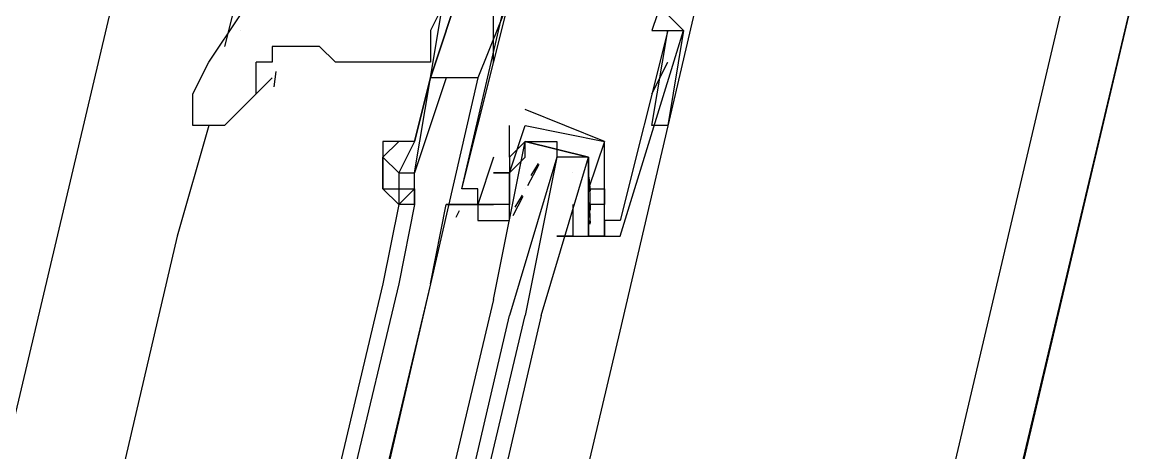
# Model space of a CAD drawing. Header units: feet. Extents: x -84 to 198, y -22 to 181.
# Drawn here: x 68.963 to 69.916, y 17.142 to 17.504 of the extents above; entities that cross this region are included whole.
import ezdxf

# ---------------------------------------------------------------- set-up
doc = ezdxf.new("R2010")
doc.units = ezdxf.units.FT
doc.layers.add('A-LINEA', color=7, linetype='CONTINUOUS')

msp = doc.modelspace()

# ---------------------------------------------------------------- linework, layer by layer
at = {"layer": 'A-LINEA'}
for p, q in [((68.0933, 9.9111), (69.9867, 17.8978)), ((67.56, 11.2578), (69.0933, 17.7511)), ((69.4667, 17.2444), (69.56, 17.6444)), ((69.16, 17.5911), (69.1333, 17.4844)), ((68.32, 11.0711), (69.8533, 17.5778)), ((69.3733, 17.5244), (69.3467, 17.4578)), ((69.36, 17.4711), (69.36, 17.5111)), ((69.1467, 17.4978), (69.1467, 17.4978)), ((69.4933, 17.4978), (69.4933, 17.4978)), ((69.4933, 17.4178), (69.5067, 17.4978)), ((69.4933, 17.4178), (69.5067, 17.4978)), ((69.5067, 17.4978), (69.5067, 17.4978)), ((69.52, 17.4978), (69.52, 17.4978)), ((69.52, 17.4978), (69.52, 17.4978)), ((69.16, 17.4444), (69.16, 17.4711)), ((69.3067, 17.4711), (69.3067, 17.4711)), ((69.3067, 17.4711), (69.3067, 17.4711)), ((69.3067, 17.4711), (69.3067, 17.4711)), ((69.4933, 17.4444), (69.5067, 17.4711)), ((69.5067, 17.4711), (69.5067, 17.4711)), ((69.1766, 17.4632), (69.1748, 17.4504)), ((69.1733, 17.4578), (69.16, 17.4444)), ((69.2933, 17.4044), (69.3067, 17.4578)), ((69.3067, 17.4578), (69.2933, 17.4044)), ((69.3067, 17.4578), (69.3067, 17.4578)), ((69.4933, 17.4444), (69.4933, 17.4444)), ((69.3867, 17.4311), (69.3867, 17.4311)), ((69.12, 17.4178), (69.0933, 17.3244)), ((69.3733, 17.3911), (69.3733, 17.4178)), ((69.3733, 17.4178), (69.3733, 17.4178)), ((69.3867, 17.4178), (69.3867, 17.4178)), ((69.3867, 17.4178), (69.3867, 17.4178)), ((69.5067, 17.4178), (69.5067, 17.4178)), ((69.4133, 17.4044), (69.4133, 17.3911)), ((69.4533, 17.4044), (69.4533, 17.4044)), ((69.4533, 17.4044), (69.4533, 17.4044)), ((69.36, 17.3911), (69.36, 17.3911)), ((69.3733, 17.3911), (69.3733, 17.3911)), ((69.3867, 17.3911), (69.3867, 17.3911)), ((69.3887, 17.3673), (69.3983, 17.3852)), ((69.3915, 17.3756), (69.3977, 17.3857)), ((69.36, 17.3778), (69.36, 17.3778)), ((69.3733, 17.3778), (69.3733, 17.3778)), ((69.3733, 17.3778), (69.3733, 17.3778)), ((69.3733, 17.3778), (69.3733, 17.3778)), ((69.4267, 17.3778), (69.4267, 17.3778)), ((69.4401, 17.3742), (69.4412, 17.3623)), ((69.4409, 17.3667), (69.4414, 17.3463)), ((69.2933, 17.3644), (69.28, 17.3511)), ((69.28, 17.3644), (69.28, 17.3511)), ((69.3333, 17.3644), (69.3333, 17.3644)), ((69.3333, 17.3644), (69.3333, 17.3644)), ((69.3467, 17.3644), (69.3467, 17.3644)), ((69.3733, 17.3644), (69.3733, 17.3644)), ((69.3733, 17.3511), (69.3733, 17.3644)), ((69.3764, 17.3419), (69.3848, 17.3581)), ((69.3782, 17.3489), (69.3844, 17.3591)), ((69.3867, 17.3644), (69.3867, 17.3644)), ((69.44, 17.3644), (69.44, 17.3644)), ((69.4533, 17.3644), (69.4533, 17.3644)), ((69.4533, 17.3644), (69.4533, 17.3644)), ((69.28, 17.3511), (69.2667, 17.2844)), ((69.2933, 17.3511), (69.28, 17.2844)), ((69.2933, 17.3511), (69.2933, 17.3511)), ((69.3333, 17.3511), (69.36, 17.3511)), ((69.3333, 17.3511), (69.3333, 17.3511)), ((69.3333, 17.3511), (69.3467, 17.3511)), ((69.3333, 17.3511), (69.3467, 17.3511)), ((69.3333, 17.3511), (69.3467, 17.3511)), ((69.3467, 17.3511), (69.3467, 17.3511)), ((69.36, 17.3511), (69.36, 17.3511)), ((69.3733, 17.3511), (69.3733, 17.3511)), ((69.4267, 17.3511), (69.4267, 17.3378)), ((69.4267, 17.3511), (69.4267, 17.3511)), ((69.44, 17.3511), (69.44, 17.3511)), ((69.4401, 17.3476), (69.4412, 17.3357)), ((69.4408, 17.3529), (69.4411, 17.3346)), ((69.4533, 17.3511), (69.4533, 17.3511)), ((69.3285, 17.3405), (69.3312, 17.346)), ((69.3285, 17.3405), (69.3312, 17.346)), ((69.3285, 17.3405), (69.3312, 17.346)), ((69.4267, 17.3378), (69.4267, 17.3378)), ((69.44, 17.3378), (69.44, 17.3378)), ((69.4533, 17.3378), (69.4533, 17.3378)), ((69.4667, 17.3378), (69.4667, 17.3378)), ((69.0933, 17.3244), (68.5067, 14.8044)), ((69.44, 17.3244), (69.44, 17.3244)), ((69.4533, 17.3244), (69.4533, 17.3244)), ((69.4667, 17.3244), (69.4667, 17.3244)), ((69.2667, 17.2844), (68.6667, 14.7644)), ((69.28, 17.2844), (68.68, 14.7644)), ((69.3067, 17.2844), (68.7067, 14.7511)), ((69.3067, 17.2844), (68.72, 14.7511)), ((68.8667, 14.7111), (69.4667, 17.2444))]:
    msp.add_line(p, q, dxfattribs=at)
for points in [[(67.2267, 7.6444), (67.2667, 7.8178), (67.76, 9.9244), (68.1067, 9.9378), (69.9867, 17.8978), (72.5733, 17.2844), (72.7333, 17.9244), (80.72, 16.0444), (83.12, 15.4711), (87.16, 14.5111), (90.12, 27.0044), (94.6533, 25.9244), (94.8133, 26.5778), (97.52, 25.9378), (103.5333, 24.5111), (107.3733, 40.7511), (107.64, 40.6978), (108.9733, 40.3778), (112.68, 39.4978), (119.16, 37.9644), (119.2267, 38.2978), (125.3067, 36.8578)], [(69.44, 17.3378), (69.44, 17.3244), (69.4667, 17.3244), (69.52, 17.4978), (69.5067, 17.5111), (69.52, 17.5644), (69.5067, 17.5511), (69.4, 17.5778), (69.4, 17.5911)], [(69.3333, 17.3644), (69.3733, 17.5244), (69.3867, 17.5244), (69.3867, 17.5644), (69.4, 17.5644), (69.4133, 17.5644), (69.4133, 17.5511), (69.48, 17.5378), (69.48, 17.5511), (69.4933, 17.5378), (69.5067, 17.5378), (69.4933, 17.4978), (69.5067, 17.4978), (69.4667, 17.3378), (69.4533, 17.3378), (69.4533, 17.3244), (69.4533, 17.3644), (69.4533, 17.3644), (69.4533, 17.4044), (69.4533, 17.4044), (69.3867, 17.4311)], [(69.1067, 17.4444), (69.12, 17.4711), (69.1467, 17.5111), (69.2133, 17.5378)], [(69.3467, 17.4578), (69.3067, 17.4578), (69.3333, 17.5378), (69.3733, 17.5244)], [(69.3067, 17.4578), (69.32, 17.5378), (69.3333, 17.5378), (69.3067, 17.4578), (69.3067, 17.4578), (69.3067, 17.4578)], [(69.32, 17.5378), (69.32, 17.5244), (69.3067, 17.4978), (69.3067, 17.4711), (69.3067, 17.4711)], [(69.36, 17.3911), (69.3467, 17.3511), (69.3467, 17.3644), (69.3333, 17.3644), (69.3733, 17.5378)], [(69.5067, 17.4978), (69.52, 17.4978), (69.5067, 17.4178), (69.4933, 17.4178)], [(69.3067, 17.4711), (69.28, 17.4711), (69.2667, 17.4711), (69.2533, 17.4711), (69.24, 17.4711), (69.2267, 17.4711), (69.2133, 17.4844), (69.2, 17.4844), (69.1867, 17.4844), (69.1733, 17.4844), (69.1733, 17.4711), (69.16, 17.4711)], [(69.32, 17.4578), (69.2933, 17.3778), (69.2933, 17.3778), (69.3067, 17.4578)], [(69.3467, 17.4578), (69.3067, 17.2844), (69.32, 17.3511), (69.3467, 17.3511), (69.3467, 17.3511)], [(69.16, 17.4444), (69.1333, 17.4178), (69.1067, 17.4178), (69.1067, 17.4444)], [(69.3733, 17.3644), (69.3733, 17.3778), (69.36, 17.3778), (69.3733, 17.3778), (69.3867, 17.4178), (69.4533, 17.4044), (69.44, 17.3644), (69.4533, 17.3644), (69.4533, 17.3511), (69.44, 17.3511)], [(69.2933, 17.4044), (69.2933, 17.4044), (69.28, 17.4044), (69.2667, 17.4044)], [(69.28, 17.4044), (69.2667, 17.3911), (69.28, 17.3778)], [(69.2667, 17.4044), (69.2667, 17.3911), (69.2667, 17.3911)], [(69.2933, 17.4044), (69.28, 17.3778), (69.28, 17.3778), (69.2933, 17.3778)], [(69.4267, 17.3378), (69.4267, 17.3244), (69.4133, 17.3244), (69.4533, 17.3244), (69.44, 17.3244), (69.44, 17.3378), (69.44, 17.3644), (69.44, 17.3911), (69.3867, 17.4044), (69.3733, 17.3911), (69.3733, 17.3778), (69.3733, 17.3511), (69.36, 17.3511), (69.3467, 17.3511), (69.3467, 17.3378), (69.3733, 17.3378), (69.3733, 17.3511)], [(69.36, 17.2711), (69.3867, 17.4044), (69.4, 17.4044), (69.4133, 17.4044), (69.4133, 17.3911), (69.3733, 17.2578)], [(69.3733, 17.3778), (69.3867, 17.3911), (69.3867, 17.4044), (69.44, 17.3911), (69.44, 17.3778), (69.44, 17.3644)], [(69.28, 17.3778), (69.2667, 17.3911), (69.2667, 17.3644), (69.28, 17.3644)], [(69.2667, 17.3644), (69.2667, 17.3644), (69.2667, 17.3911), (69.2667, 17.3911), (69.2667, 17.3911), (69.2667, 17.3911)], [(69.4, 17.2578), (69.44, 17.3911), (69.4267, 17.3911), (69.4133, 17.3911), (69.3867, 17.2578)], [(69.28, 17.3778), (69.28, 17.3644), (69.2933, 17.3644), (69.2933, 17.3778)], [(69.2933, 17.3644), (69.2933, 17.3511), (69.2933, 17.3778)], [(69.2933, 17.3511), (69.28, 17.3511), (69.28, 17.3511), (69.2667, 17.3644), (69.2667, 17.3644)], [(69.2667, 17.3644), (69.2667, 17.3644), (69.2667, 17.3644)], [(69.3467, 17.3511), (69.3467, 17.3511), (69.32, 17.3511)], [(69.3467, 17.3511), (69.3467, 17.3511), (69.32, 17.3511)], [(69.36, 17.2711), (68.7467, 14.6844), (68.76, 14.6711), (68.7733, 14.6844), (69.3733, 17.2578)], [(69.4, 17.2578), (68.8, 14.6711), (68.7867, 14.6711), (68.7733, 14.6711), (69.3867, 17.2578)]]:
    msp.add_lwpolyline(points, dxfattribs=at)

doc.saveas('drawing.dxf')
